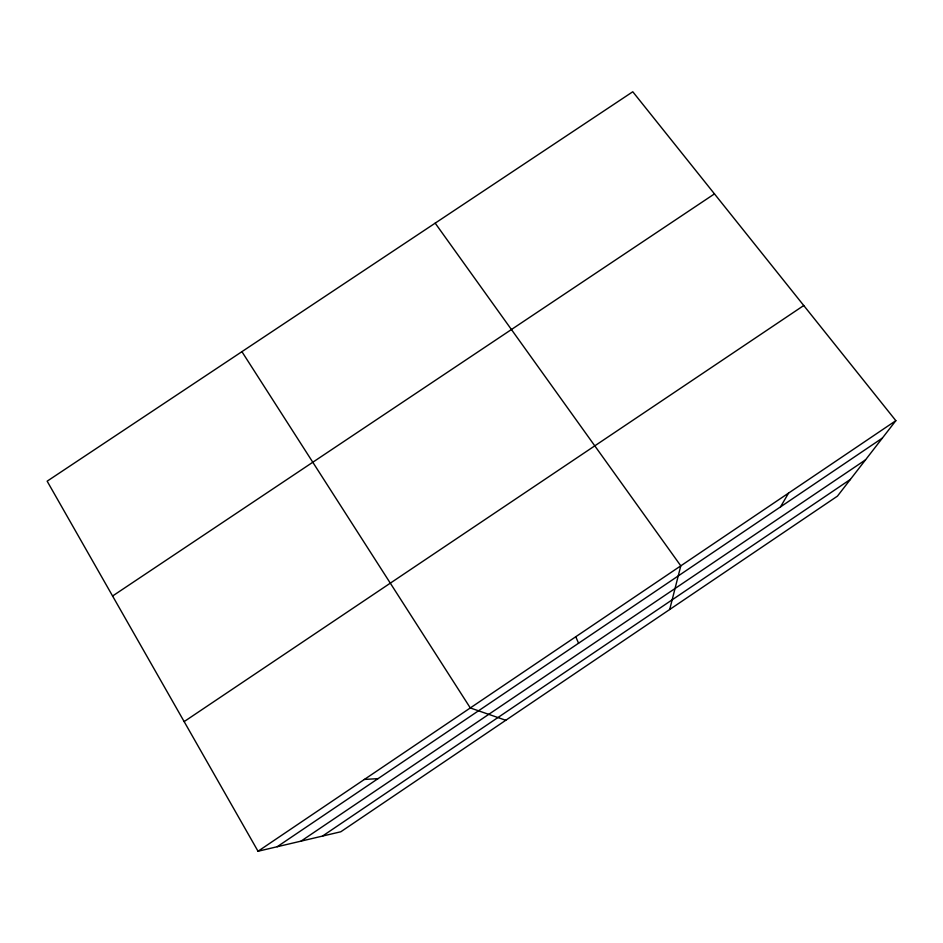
<?xml version="1.0" encoding="UTF-8"?>
<svg xmlns="http://www.w3.org/2000/svg" width="943" height="943" viewBox="0 0 943 943"><rect width="100%" height="100%" fill="white"/><g stroke="black" fill="none" stroke-linecap="round" stroke-linejoin="round"><path stroke-width="1.41" d="M669.695 609.496L680.799 565.847L435.183 223.149M780.509 506.874L788.56 493.106M895.85 420.672L837.455 496.124L340.8 831.773L258.028 851.246L47.15 481.178L632.777 91.754L895.85 420.672L258.028 851.246M277.183 846.743L882.365 438.094M301.053 841.121L865.533 459.842M322.494 836.076L850.397 479.409M184.144 721.607L803.754 305.52M112.582 596.011L714.464 193.881M364.387 779.448L378.049 778.635M505.778 720.275L470.298 707.945L241.915 351.668M575.772 636.749L578.566 643.232"/></g></svg>
